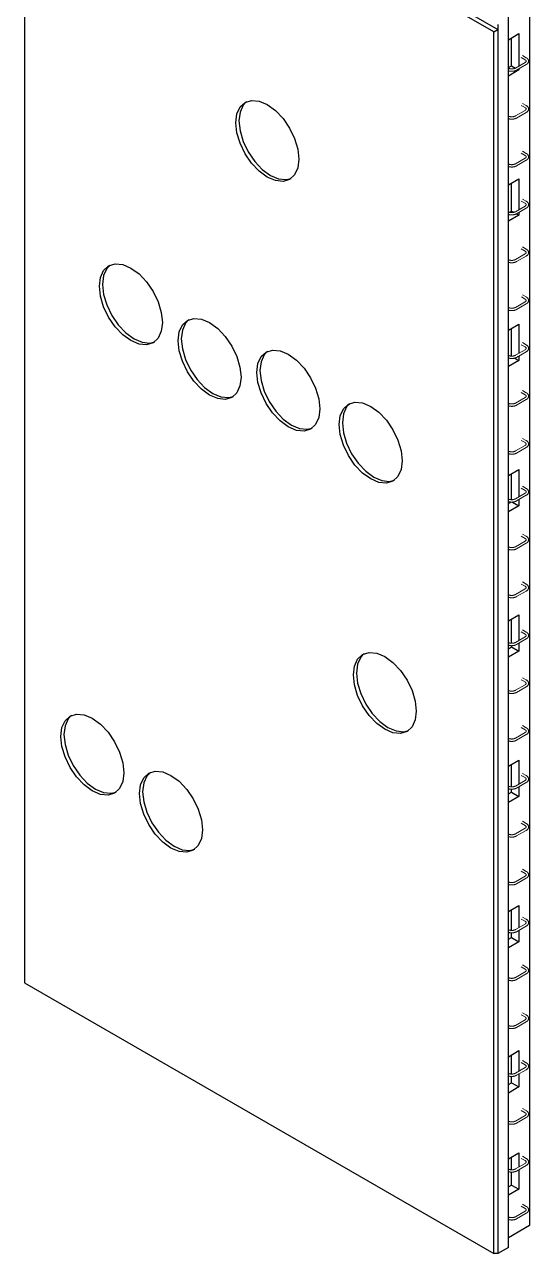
# Model space of a CAD drawing. Header units: millimetres. Extents: x 7271 to 21997, y -3310 to 18539.
# Drawn here: x 16699 to 18401, y -3310 to 834 of the extents above; entities that cross this region are included whole.
import ezdxf

# ---------------------------------------------------------------- set-up
doc = ezdxf.new("R2010")
doc.units = ezdxf.units.MM
doc.layers.add('A-WALL', color=113, linetype='Continuous', lineweight=25)
doc.layers.add('S-RBAR', color=171, linetype='Continuous', lineweight=18)

# ---------------------------------------------------------------- blocks, each defined once
blk = doc.blocks.new('Rebar Bar - Part 4095212119-431004-3D Ortho')
at = {"layer": 'S-RBAR'}
for p, q in [((-14693, 4112.1), (-14680.3, 4104.7)), ((-14676.3, 4111.6), (-14689, 4119))]:
    blk.add_line(p, q, dxfattribs=at)
blk = doc.blocks.new('Rebar Bar - Part 2227165887-431004-3D Ortho')
at = {"layer": 'S-RBAR'}
for points in [[(-14680.3, 4095.3, 0), (-14679.9, 4095.6, 0), (-14679.5, 4095.8, 0), (-14679.1, 4096.1, 0), (-14678.7, 4096.4, 0), (-14678.4, 4096.6, 0), (-14678.1, 4096.9, 0), (-14677.8, 4097.2, 0), (-14677.6, 4097.4, 0), (-14677.4, 4097.7, 0), (-14677.2, 4098, 0), (-14677, 4098.2, 0), (-14676.9, 4098.4, 0), (-14676.8, 4098.7, 0), (-14676.7, 4098.9, 0), (-14676.6, 4099.1, 0), (-14676.5, 4099.3, 0), (-14676.5, 4099.5, 0), (-14676.5, 4099.7, 0), (-14676.4, 4099.9, 0), (-14676.4, 4100.1, 0), (-14676.4, 4100.2, 0), (-14676.5, 4100.4, 0), (-14676.5, 4100.6, 0), (-14676.6, 4100.8, 0), (-14676.6, 4101, 0), (-14676.7, 4101.3, 0), (-14676.8, 4101.5, 0), (-14677, 4101.7, 0), (-14677.1, 4102, 0), (-14677.3, 4102.2, 0), (-14677.5, 4102.5, 0), (-14677.8, 4102.7, 0), (-14678, 4103, 0), (-14678.3, 4103.3, 0), (-14678.6, 4103.6, 0), (-14679, 4103.8, 0), (-14679.3, 4104.1, 0), (-14679.7, 4104.4, 0), (-14680.2, 4104.6, 0), (-14680.3, 4104.7, 0)], [(-14676.3, 4088.4, 0), (-14675.6, 4088.8, 0), (-14675, 4089.2, 0), (-14674.3, 4089.6, 0), (-14673.7, 4090.1, 0), (-14673.1, 4090.6, 0), (-14672.6, 4091.1, 0), (-14672, 4091.6, 0), (-14671.5, 4092.2, 0), (-14671.1, 4092.8, 0), (-14670.6, 4093.4, 0), (-14670.2, 4094, 0), (-14669.9, 4094.6, 0), (-14669.5, 4095.3, 0), (-14669.2, 4095.9, 0), (-14669, 4096.6, 0), (-14668.8, 4097.3, 0), (-14668.6, 4098.1, 0), (-14668.5, 4098.8, 0), (-14668.4, 4099.5, 0), (-14668.4, 4100.3, 0), (-14668.5, 4101, 0), (-14668.6, 4101.7, 0), (-14668.7, 4102.5, 0), (-14668.9, 4103.2, 0), (-14669.2, 4103.9, 0), (-14669.4, 4104.5, 0), (-14669.8, 4105.2, 0), (-14670.1, 4105.8, 0), (-14670.5, 4106.5, 0), (-14670.9, 4107.1, 0), (-14671.4, 4107.6, 0), (-14671.9, 4108.2, 0), (-14672.4, 4108.7, 0), (-14673, 4109.3, 0), (-14673.6, 4109.7, 0), (-14674.2, 4110.2, 0), (-14674.8, 4110.7, 0), (-14675.4, 4111.1, 0), (-14676.1, 4111.5, 0), (-14676.3, 4111.6, 0)]]:
    blk.add_polyline3d(points, dxfattribs=at)
blk = doc.blocks.new('Rebar Bar - Part 3241041724-431004-3D Ortho')
at = {"layer": 'S-RBAR'}
for p, q in [((-14680.3, 4095.3), (-14712.9, 4076.5)), ((-14708.9, 4069.5), (-14676.3, 4088.4))]:
    blk.add_line(p, q, dxfattribs=at)
blk = doc.blocks.new('Rebar Bar - Part 2227165887-V1-3D Ortho')
at = {"layer": 'S-RBAR'}
for points in [[(-14712.9, 4076.5, 0), (-14713.4, 4076.2, 0), (-14713.9, 4076, 0), (-14714.4, 4075.7, 0), (-14714.9, 4075.5, 0), (-14715.4, 4075.3, 0), (-14716, 4075.1, 0), (-14716.6, 4074.9, 0), (-14717.2, 4074.7, 0), (-14717.8, 4074.5, 0), (-14718.4, 4074.4, 0), (-14719.1, 4074.2, 0), (-14719.8, 4074.1, 0), (-14720.4, 4074, 0), (-14721.1, 4073.9, 0), (-14721.8, 4073.8, 0), (-14722.5, 4073.7, 0), (-14723.2, 4073.7, 0), (-14723.9, 4073.6, 0), (-14724.6, 4073.6, 0), (-14725.3, 4073.6, 0), (-14726, 4073.6, 0), (-14726.7, 4073.7, 0), (-14727.4, 4073.7, 0), (-14728.1, 4073.8, 0), (-14728.8, 4073.8, 0), (-14729.5, 4073.9, 0), (-14730.2, 4074.1, 0), (-14730.8, 4074.2, 0), (-14731.5, 4074.3, 0), (-14732.1, 4074.5, 0), (-14732.7, 4074.6, 0), (-14733.4, 4074.8, 0), (-14734, 4075, 0), (-14734.5, 4075.2, 0), (-14735.1, 4075.4, 0), (-14735.6, 4075.7, 0), (-14736.1, 4075.9, 0), (-14736.6, 4076.1, 0)], [(-14736, 4067.2, 0), (-14735.1, 4067, 0), (-14734.3, 4066.8, 0), (-14733.5, 4066.6, 0), (-14732.6, 4066.4, 0), (-14731.8, 4066.2, 0), (-14730.9, 4066.1, 0), (-14730, 4065.9, 0), (-14729.2, 4065.8, 0), (-14728.3, 4065.8, 0), (-14727.4, 4065.7, 0), (-14726.5, 4065.6, 0), (-14725.6, 4065.6, 0), (-14724.7, 4065.6, 0), (-14723.8, 4065.6, 0), (-14722.9, 4065.7, 0), (-14722.1, 4065.7, 0), (-14721.2, 4065.8, 0), (-14720.3, 4065.9, 0), (-14719.4, 4066, 0), (-14718.6, 4066.2, 0), (-14717.7, 4066.3, 0), (-14716.9, 4066.5, 0), (-14716, 4066.7, 0), (-14715.2, 4066.9, 0), (-14714.4, 4067.2, 0), (-14713.6, 4067.4, 0), (-14712.8, 4067.7, 0), (-14712, 4068, 0), (-14711.3, 4068.3, 0), (-14710.5, 4068.7, 0), (-14709.8, 4069, 0), (-14709.1, 4069.4, 0), (-14708.9, 4069.5, 0)]]:
    blk.add_polyline3d(points, dxfattribs=at)
blk = doc.blocks.new('Rebar Bar - Part 4095212119-V2-3D Ortho')
at = {"layer": 'S-RBAR'}
for p, q in [((-14676.3, -84.6), (-14689, -77.3)), ((-14692.7, -84.4), (-14680.3, -91.6))]:
    blk.add_line(p, q, dxfattribs=at)
blk = doc.blocks.new('Rebar Bar - Part 4095212119-V3-3D Ortho')
at = {"layer": 'S-RBAR'}
for p, q in [((-14693, -729.8), (-14680.3, -737.1)), ((-14676.3, -730.2), (-14689.3, -722.7))]:
    blk.add_line(p, q, dxfattribs=at)

msp = doc.modelspace()

# ---------------------------------------------------------------- linework, layer by layer
at = {"layer": 'A-WALL'}
for p, q in [((18400.819, 4210.16895), (18400.819, -3215.86745)), ((18330.1094, -3289.35318), (18330.1094, 4104.02336)), ((16699.47962, 1738.60877), (18294.71251, 817.60063)), ((16699.48144, 1738.60912), (16699.48144, -2396.89907)), ((18280.61046, 809.50931), (16699.48144, 1722.37458)), ((18294.71251, 833.93056), (18294.71251, 817.60063)), ((18280.61046, 809.50931), (18294.69793, 817.64271)), ((18280.61046, -3309.76434), (18280.61046, 809.50931)), ((18294.75625, 817.60063), (18294.75625, -3309.76434)), ((18330.1094, 782.93089), (18365.46366, 803.34268)), ((18340.71637, 695.15672), (18340.71637, 789.0552)), ((18365.46308, 803.34302), (18365.46308, 693.89512)), ((18330.1094, 689.03278), (18340.71637, 695.15672)), ((18365.46366, 680.86953), (18330.1094, 660.45774)), ((18340.71637, 695.15672), (18354.1514, 687.4)), ((18362.04601, 682.84204), (18365.46366, 680.86886)), ((18365.46308, 684.81489), (18365.46308, 680.86853)), ((18330.1094, 293.03294), (18365.46366, 313.44473)), ((18340.71637, 205.25877), (18340.71637, 298.59955)), ((18365.46308, 313.44507), (18365.46308, 209.71264)), ((18365.46366, 190.97158), (18330.1094, 170.55979)), ((18333.77352, 201.25032), (18340.71637, 205.25877)), ((18340.71637, 205.25877), (18348.07342, 201.01117)), ((18356.75231, 196.00041), (18365.46366, 190.97091)), ((18365.46308, 200.63242), (18365.46308, 190.97058)), ((18330.1094, -196.865), (18365.46366, -176.45322)), ((18340.71637, -283.97416), (18340.71637, -190.7407)), ((18365.46308, -176.45288), (18365.46308, -274.46983)), ((18365.46308, -283.55005), (18365.46308, -298.92737)), ((18330.1094, -290.76311), (18330.78427, -290.37348)), ((18365.46366, -298.92637), (18330.1094, -319.33816)), ((18350.94493, -290.54465), (18365.46366, -298.92704)), ((18330.1094, -686.76295), (18365.46366, -666.35116)), ((18340.71637, -768.15663), (18340.71637, -680.63865)), ((18365.46308, -666.35083), (18365.46308, -758.6523)), ((18330.1094, -780.66106), (18338.27239, -775.94816)), ((18343.32831, -776.04513), (18365.46366, -788.82498)), ((18365.46308, -767.73252), (18365.46308, -788.82532)), ((18365.46366, -788.82432), (18330.1094, -809.23611)), ((18330.1094, -1176.6609), (18365.46366, -1156.24911)), ((18365.46308, -1156.24878), (18365.46308, -1242.83477)), ((18340.71637, -1252.33911), (18340.71637, -1170.53659)), ((18330.1094, -1270.55901), (18340.71637, -1264.43508)), ((18365.46366, -1278.72227), (18330.1094, -1299.13405)), ((18340.71637, -1264.43508), (18340.71637, -1260.29892)), ((18340.71637, -1264.43508), (18365.46366, -1278.72293)), ((18365.46308, -1251.915), (18365.46308, -1278.72327)), ((18330.1094, -1666.55885), (18365.46366, -1646.14706)), ((18365.46308, -1646.14673), (18365.46308, -1727.01725)), ((18340.71637, -1736.52158), (18340.71637, -1660.43454)), ((18365.46308, -1736.09747), (18365.46308, -1768.62121)), ((18330.1094, -1760.45696), (18340.71637, -1754.33303)), ((18365.46366, -1768.62021), (18330.1094, -1789.032)), ((18340.71637, -1754.33303), (18340.71637, -1744.48139)), ((18340.71637, -1754.33303), (18365.46366, -1768.62088)), ((18330.1094, -2156.4568), (18365.46366, -2136.04501)), ((18340.71637, -2220.70405), (18340.71637, -2150.33249)), ((18365.46308, -2136.04468), (18365.46308, -2211.19972)), ((18340.71637, -2244.23097), (18340.71637, -2228.66386)), ((18365.46308, -2220.27994), (18365.46308, -2258.51916)), ((18330.1094, -2250.35491), (18340.71637, -2244.23097)), ((18365.46366, -2258.51816), (18330.1094, -2278.92995)), ((18340.71637, -2244.23097), (18365.46366, -2258.51883)), ((16699.48144, -2396.89907), (18280.61046, -3309.76434)), ((18330.1094, -2646.35475), (18365.46366, -2625.94296)), ((18340.71637, -2704.88652), (18340.71637, -2640.23044)), ((18365.46308, -2625.94262), (18365.46308, -2695.38219)), ((18330.1094, -2740.25286), (18340.71637, -2734.12892)), ((18340.71637, -2734.12892), (18340.71637, -2712.84633)), ((18340.71637, -2734.12892), (18365.46366, -2748.41678)), ((18365.46308, -2704.46241), (18365.46308, -2748.41711)), ((18365.46366, -2748.41611), (18330.1094, -2768.8279)), ((18330.1094, -2991.33093), (18365.46366, -2970.91914)), ((18365.46308, -2970.91881), (18365.46308, -3018.17051)), ((18340.71637, -3027.67484), (18340.71637, -2985.20662)), ((18340.71637, -3079.10511), (18340.71637, -3035.63465)), ((18365.46308, -3027.25073), (18365.46308, -3093.3933)), ((18330.1094, -3085.22904), (18340.71637, -3079.10511)), ((18365.46366, -3093.3923), (18330.1094, -3113.80408)), ((18340.71637, -3079.10511), (18365.46366, -3093.39296)), ((18400.819, -3215.86745), (18330.1094, -3256.69165)), ((18294.75625, -3309.76434), (18280.61046, -3309.76434)), ((18330.1094, -3289.35318), (18294.75625, -3309.76434))]:
    msp.add_line(p, q, dxfattribs=at)
for points in [[(17411.3654, 502.98817, 0), (17414.97951, 532.60029, 0), (17425.57555, 556.02118, 0), (17442.43142, 571.65474, 0), (17464.39841, 578.43556, 0), (17489.97951, 575.90156, 0), (17517.43142, 564.22541, 0), (17544.88332, 544.20283, 0), (17570.46443, 517.19832, 0), (17592.43142, 485.0522, 0), (17609.28728, 449.95516, 0), (17619.88332, 414.29902, 0), (17623.49744, 380.51368, 0)], [(17447.89431, 574.35731, 0), (17436.18216, 562.1449, 0), (17425.58612, 538.72402, 0), (17421.972, 509.11189, 0)], [(17623.49744, 380.51368, 0), (17619.88332, 350.90156, 0), (17609.28728, 327.48067, 0), (17592.43142, 311.84712, 0), (17570.46443, 305.06629, 0), (17544.88332, 307.60029, 0), (17517.43142, 319.27644, 0), (17489.97951, 339.29902, 0), (17464.39841, 366.30353, 0), (17442.43142, 398.44966, 0), (17425.57555, 433.54669, 0), (17414.97951, 469.20283, 0), (17411.3654, 502.98817, 0)], [(17421.972, 509.11189, 0), (17425.58612, 475.32656, 0), (17436.18216, 439.67042, 0), (17453.03802, 404.57338, 0), (17475.00501, 372.42725, 0), (17500.58612, 345.42275, 0), (17528.03802, 325.40016, 0), (17555.48993, 313.72402, 0), (17581.07103, 311.19001, 0), (17597.50336, 315.22683, 0)], [(16951.72906, -48.15547, 0), (16955.34317, -18.54334, 0), (16965.93921, 4.87754, 0), (16982.79508, 20.5111, 0), (17004.76207, 27.29193, 0), (17030.34317, 24.75793, 0), (17057.79508, 13.08178, 0), (17085.24698, -6.9408, 0), (17110.82808, -33.94531, 0), (17132.79508, -66.09144, 0), (17149.65094, -101.18847, 0), (17160.24698, -136.84461, 0), (17163.86109, -170.62995, 0)], [(16988.25797, 23.21368, 0), (16976.54581, 11.00127, 0), (16965.94977, -12.41962, 0), (16962.33566, -42.03174, 0)], [(17163.86109, -170.62995, 0), (17160.24698, -200.24207, 0), (17149.65094, -223.66296, 0), (17132.79508, -239.29652, 0), (17110.82808, -246.07735, 0), (17085.24698, -243.54334, 0), (17057.79508, -231.8672, 0), (17030.34317, -211.84461, 0), (17004.76207, -184.8401, 0), (16982.79508, -152.69398, 0), (16965.93921, -117.59694, 0), (16955.34317, -81.9408, 0), (16951.72906, -48.15547, 0)], [(16962.33566, -42.03174, 0), (16965.94977, -75.81708, 0), (16976.54581, -111.47322, 0), (16993.40168, -146.57026, 0), (17015.36867, -178.71638, 0), (17040.94977, -205.72089, 0), (17068.40168, -225.74347, 0), (17095.85358, -237.41962, 0), (17121.43469, -239.95362, 0), (17137.86702, -235.9168, 0)], [(17216.90728, -232.0995, 0), (17220.52139, -202.48738, 0), (17231.11743, -179.06649, 0), (17247.9733, -163.43293, 0), (17269.94029, -156.65211, 0), (17295.52139, -159.18611, 0), (17322.9733, -170.86226, 0), (17350.4252, -190.88484, 0), (17376.0063, -217.88935, 0), (17397.9733, -250.03548, 0), (17414.82916, -285.13251, 0), (17425.4252, -320.78865, 0), (17429.03931, -354.57399, 0)], [(17253.43619, -160.73036, 0), (17241.72403, -172.94277, 0), (17231.12799, -196.36366, 0), (17227.51388, -225.97578, 0)], [(17429.03931, -354.57399, 0), (17425.4252, -384.18611, 0), (17414.82916, -407.607, 0), (17397.9733, -423.24056, 0), (17376.0063, -430.02138, 0), (17350.4252, -427.48738, 0), (17322.9733, -415.81123, 0), (17295.52139, -395.78865, 0), (17269.94029, -368.78414, 0), (17247.9733, -336.63802, 0), (17231.11743, -301.54098, 0), (17220.52139, -265.88484, 0), (17216.90728, -232.0995, 0)], [(17227.51388, -225.97578, 0), (17231.12799, -259.76112, 0), (17241.72403, -295.41726, 0), (17258.5799, -330.51429, 0), (17280.54689, -362.66042, 0), (17306.12799, -389.66493, 0), (17333.5799, -409.68751, 0), (17361.0318, -421.36366, 0), (17386.61291, -423.89766, 0), (17403.04524, -419.86084, 0)], [(17482.07232, -338.9003, 0), (17485.68643, -309.28818, 0), (17496.28247, -285.86729, 0), (17513.13834, -270.23373, 0), (17535.10533, -263.4529, 0), (17560.68643, -265.98691, 0), (17588.13834, -277.66306, 0), (17615.59024, -297.68564, 0), (17641.17135, -324.69015, 0), (17663.13834, -356.83627, 0), (17679.9942, -391.93331, 0), (17690.59024, -427.58945, 0), (17694.20436, -461.37479, 0)], [(17518.60123, -267.53116, 0), (17506.88908, -279.74357, 0), (17496.29304, -303.16445, 0), (17492.67892, -332.77658, 0)], [(17694.20436, -461.37479, 0), (17690.59024, -490.98691, 0), (17679.9942, -514.4078, 0), (17663.13834, -530.04135, 0), (17641.17135, -536.82218, 0), (17615.59024, -534.28818, 0), (17588.13834, -522.61203, 0), (17560.68643, -502.58945, 0), (17535.10533, -475.58494, 0), (17513.13834, -443.43881, 0), (17496.28247, -408.34178, 0), (17485.68643, -372.68564, 0), (17482.07232, -338.9003, 0)], [(17492.67892, -332.77658, 0), (17496.29304, -366.56191, 0), (17506.88908, -402.21805, 0), (17523.74494, -437.31509, 0), (17545.71193, -469.46121, 0), (17571.29304, -496.46572, 0), (17598.74494, -516.48831, 0), (17626.19685, -528.16445, 0), (17651.77795, -530.69846, 0), (17668.21028, -526.66164, 0)], [(17759.76559, -514.67557, 0), (17763.3797, -485.06345, 0), (17773.97574, -461.64256, 0), (17790.8316, -446.00901, 0), (17812.7986, -439.22818, 0), (17838.3797, -441.76218, 0), (17865.8316, -453.43833, 0), (17893.28351, -473.46091, 0), (17918.86461, -500.46542, 0), (17940.8316, -532.61155, 0), (17957.68747, -567.70858, 0), (17968.28351, -603.36472, 0), (17971.89762, -637.15006, 0)], [(17796.2945, -443.30643, 0), (17784.58234, -455.51884, 0), (17773.9863, -478.93973, 0), (17770.37219, -508.55185, 0)], [(17971.89762, -637.15006, 0), (17968.28351, -666.76218, 0), (17957.68747, -690.18307, 0), (17940.8316, -705.81663, 0), (17918.86461, -712.59746, 0), (17893.28351, -710.06345, 0), (17865.8316, -698.3873, 0), (17838.3797, -678.36472, 0), (17812.7986, -651.36021, 0), (17790.8316, -619.21409, 0), (17773.97574, -584.11705, 0), (17763.3797, -548.46091, 0), (17759.76559, -514.67557, 0)], [(17770.37219, -508.55185, 0), (17773.9863, -542.33719, 0), (17784.58234, -577.99333, 0), (17801.43821, -613.09036, 0), (17823.4052, -645.23649, 0), (17848.9863, -672.241, 0), (17876.43821, -692.26358, 0), (17903.89011, -703.93973, 0), (17929.47121, -706.47373, 0), (17945.90355, -702.43691, 0)], [(17807.51053, -1358.71949, 0), (17811.12464, -1329.10737, 0), (17821.72068, -1305.68648, 0), (17838.57654, -1290.05292, 0), (17860.54354, -1283.27209, 0), (17886.12464, -1285.8061, 0), (17913.57654, -1297.48224, 0), (17941.02845, -1317.50482, 0), (17966.60955, -1344.50933, 0), (17988.57654, -1376.65546, 0), (18005.43241, -1411.7525, 0), (18016.02845, -1447.40864, 0), (18019.64256, -1481.19397, 0)], [(17844.03944, -1287.35034, 0), (17832.32728, -1299.56275, 0), (17821.73124, -1322.98364, 0), (17818.11713, -1352.59576, 0)], [(18019.64256, -1481.19397, 0), (18016.02845, -1510.8061, 0), (18005.43241, -1534.22698, 0), (17988.57654, -1549.86054, 0), (17966.60955, -1556.64137, 0), (17941.02845, -1554.10737, 0), (17913.57654, -1542.43122, 0), (17886.12464, -1522.40864, 0), (17860.54354, -1495.40413, 0), (17838.57654, -1463.258, 0), (17821.72068, -1428.16097, 0), (17811.12464, -1392.50482, 0), (17807.51053, -1358.71949, 0)], [(17818.11713, -1352.59576, 0), (17821.73124, -1386.3811, 0), (17832.32728, -1422.03724, 0), (17849.18315, -1457.13428, 0), (17871.15014, -1489.2804, 0), (17896.73124, -1516.28491, 0), (17924.18315, -1536.30749, 0), (17951.63505, -1547.98364, 0), (17977.21615, -1550.51764, 0), (17993.64849, -1546.48082, 0)], [(16821.56974, -1566.36419, 0), (16825.18386, -1536.75207, 0), (16835.7799, -1513.33118, 0), (16852.63576, -1497.69762, 0), (16874.60275, -1490.91679, 0), (16900.18386, -1493.4508, 0), (16927.63576, -1505.12695, 0), (16955.08767, -1525.14953, 0), (16980.66877, -1552.15404, 0), (17002.63576, -1584.30016, 0), (17019.49163, -1619.3972, 0), (17030.08767, -1655.05334, 0), (17033.70178, -1688.83868, 0)], [(16858.09865, -1494.99505, 0), (16846.3865, -1507.20746, 0), (16835.79046, -1530.62834, 0), (16832.17635, -1560.24046, 0)], [(17033.70178, -1688.83868, 0), (17030.08767, -1718.4508, 0), (17019.49163, -1741.87169, 0), (17002.63576, -1757.50524, 0), (16980.66877, -1764.28607, 0), (16955.08767, -1761.75207, 0), (16927.63576, -1750.07592, 0), (16900.18386, -1730.05334, 0), (16874.60275, -1703.04883, 0), (16852.63576, -1670.9027, 0), (16835.7799, -1635.80567, 0), (16825.18386, -1600.14953, 0), (16821.56974, -1566.36419, 0)], [(16832.17635, -1560.24046, 0), (16835.79046, -1594.0258, 0), (16846.3865, -1629.68194, 0), (16863.24236, -1664.77898, 0), (16885.20936, -1696.9251, 0), (16910.79046, -1723.92961, 0), (16938.24236, -1743.9522, 0), (16965.69427, -1755.62834, 0), (16991.27537, -1758.16235, 0), (17007.70771, -1754.12553, 0)], [(17086.73479, -1759.076, 0), (17090.3489, -1729.46388, 0), (17100.94494, -1706.04299, 0), (17117.8008, -1690.40943, 0), (17139.7678, -1683.62861, 0), (17165.3489, -1686.16261, 0), (17192.8008, -1697.83876, 0), (17220.25271, -1717.86134, 0), (17245.83381, -1744.86585, 0), (17267.8008, -1777.01197, 0), (17284.65667, -1812.10901, 0), (17295.25271, -1847.76515, 0), (17298.86682, -1881.55049, 0)], [(17123.2637, -1687.70686, 0), (17111.55154, -1699.91927, 0), (17100.9555, -1723.34015, 0), (17097.34139, -1752.95228, 0)], [(17298.86682, -1881.55049, 0), (17295.25271, -1911.16261, 0), (17284.65667, -1934.5835, 0), (17267.8008, -1950.21705, 0), (17245.83381, -1956.99788, 0), (17220.25271, -1954.46388, 0), (17192.8008, -1942.78773, 0), (17165.3489, -1922.76515, 0), (17139.7678, -1895.76064, 0), (17117.8008, -1863.61451, 0), (17100.94494, -1828.51748, 0), (17090.3489, -1792.86134, 0), (17086.73479, -1759.076, 0)], [(17097.34139, -1752.95228, 0), (17100.9555, -1786.73761, 0), (17111.55154, -1822.39375, 0), (17128.40741, -1857.49079, 0), (17150.3744, -1889.63692, 0), (17175.9555, -1916.64143, 0), (17203.40741, -1936.66401, 0), (17230.85931, -1948.34015, 0), (17256.44042, -1950.87416, 0), (17272.87275, -1946.83734, 0)]]:
    msp.add_polyline3d(points, dxfattribs=at)

# ---------------------------------------------------------------- block references
at = {"layer": 'S-RBAR'}
for name, p in [('Rebar Bar - Part 3241041724-431004-3D Ortho', (33066.47762, -3389.27731)), ('Rebar Bar - Part 4095212119-431004-3D Ortho', (33066.47762, -3389.27731)), ('Rebar Bar - Part 2227165887-431004-3D Ortho', (33066.47762, -3389.27731)), ('Rebar Bar - Part 2227165887-V1-3D Ortho', (33066.47762, -3389.27731)), ('Rebar Bar - Part 3241041724-431004-3D Ortho', (33066.47762, -3550.67146)), ('Rebar Bar - Part 4095212119-431004-3D Ortho', (33066.47762, -3550.67146)), ('Rebar Bar - Part 2227165887-431004-3D Ortho', (33066.47762, -3550.67146)), ('Rebar Bar - Part 2227165887-V1-3D Ortho', (33066.47762, -3550.67146)), ('Rebar Bar - Part 3241041724-431004-3D Ortho', (33066.47762, -3712.06562)), ('Rebar Bar - Part 4095212119-431004-3D Ortho', (33066.47762, -3712.06562)), ('Rebar Bar - Part 2227165887-431004-3D Ortho', (33066.47762, -3712.06562)), ('Rebar Bar - Part 2227165887-V1-3D Ortho', (33066.47762, -3712.06562)), ('Rebar Bar - Part 3241041724-431004-3D Ortho', (33066.47762, -3873.45978)), ('Rebar Bar - Part 4095212119-431004-3D Ortho', (33066.47762, -3873.45978)), ('Rebar Bar - Part 2227165887-431004-3D Ortho', (33066.47762, -3873.45978)), ('Rebar Bar - Part 2227165887-V1-3D Ortho', (33066.47762, -3873.45978)), ('Rebar Bar - Part 4095212119-431004-3D Ortho', (33066.47762, -4034.85394)), ('Rebar Bar - Part 2227165887-V1-3D Ortho', (33066.47762, -4034.85394)), ('Rebar Bar - Part 3241041724-431004-3D Ortho', (33066.47762, -4034.85394)), ('Rebar Bar - Part 2227165887-431004-3D Ortho', (33066.47762, -4034.85394)), ('Rebar Bar - Part 4095212119-V2-3D Ortho', (33066.47762, 0)), ('Rebar Bar - Part 2227165887-V1-3D Ortho', (33066.47762, -4196.24809)), ('Rebar Bar - Part 3241041724-431004-3D Ortho', (33066.47762, -4196.24809)), ('Rebar Bar - Part 2227165887-431004-3D Ortho', (33066.47762, -4196.24809)), ('Rebar Bar - Part 4095212119-431004-3D Ortho', (33066.47762, -4357.64225)), ('Rebar Bar - Part 2227165887-431004-3D Ortho', (33066.47762, -4357.64225)), ('Rebar Bar - Part 2227165887-V1-3D Ortho', (33066.47762, -4357.64225)), ('Rebar Bar - Part 3241041724-431004-3D Ortho', (33066.47762, -4357.64225)), ('Rebar Bar - Part 4095212119-431004-3D Ortho', (33066.47762, -4519.03641)), ('Rebar Bar - Part 2227165887-431004-3D Ortho', (33066.47762, -4519.03641)), ('Rebar Bar - Part 2227165887-V1-3D Ortho', (33066.47762, -4519.03641)), ('Rebar Bar - Part 3241041724-431004-3D Ortho', (33066.47762, -4519.03641)), ('Rebar Bar - Part 4095212119-431004-3D Ortho', (33066.47762, -4680.43057)), ('Rebar Bar - Part 2227165887-431004-3D Ortho', (33066.47762, -4680.43057)), ('Rebar Bar - Part 2227165887-V1-3D Ortho', (33066.47762, -4680.43057)), ('Rebar Bar - Part 3241041724-431004-3D Ortho', (33066.47762, -4680.43057)), ('Rebar Bar - Part 4095212119-V3-3D Ortho', (33066.47762, 0)), ('Rebar Bar - Part 2227165887-431004-3D Ortho', (33066.47762, -4841.82472)), ('Rebar Bar - Part 2227165887-V1-3D Ortho', (33066.47762, -4841.82472)), ('Rebar Bar - Part 3241041724-431004-3D Ortho', (33066.47762, -4841.82472)), ('Rebar Bar - Part 3241041724-431004-3D Ortho', (33066.47762, -5003.21888)), ('Rebar Bar - Part 4095212119-431004-3D Ortho', (33066.47762, -5003.21888)), ('Rebar Bar - Part 2227165887-431004-3D Ortho', (33066.47762, -5003.21888)), ('Rebar Bar - Part 2227165887-V1-3D Ortho', (33066.47762, -5003.21888)), ('Rebar Bar - Part 3241041724-431004-3D Ortho', (33066.47762, -5164.61304)), ('Rebar Bar - Part 4095212119-431004-3D Ortho', (33066.47762, -5164.61304)), ('Rebar Bar - Part 2227165887-431004-3D Ortho', (33066.47762, -5164.61304)), ('Rebar Bar - Part 2227165887-V1-3D Ortho', (33066.47762, -5164.61304)), ('Rebar Bar - Part 3241041724-431004-3D Ortho', (33066.47762, -5326.0072)), ('Rebar Bar - Part 4095212119-431004-3D Ortho', (33066.47762, -5326.0072)), ('Rebar Bar - Part 2227165887-431004-3D Ortho', (33066.47762, -5326.0072)), ('Rebar Bar - Part 2227165887-V1-3D Ortho', (33066.47762, -5326.0072)), ('Rebar Bar - Part 3241041724-431004-3D Ortho', (33066.47762, -5487.40135)), ('Rebar Bar - Part 4095212119-431004-3D Ortho', (33066.47762, -5487.40135)), ('Rebar Bar - Part 2227165887-431004-3D Ortho', (33066.47762, -5487.40135)), ('Rebar Bar - Part 2227165887-V1-3D Ortho', (33066.47762, -5487.40135)), ('Rebar Bar - Part 4095212119-431004-3D Ortho', (33066.47762, -5648.79551)), ('Rebar Bar - Part 2227165887-V1-3D Ortho', (33066.47762, -5648.79551)), ('Rebar Bar - Part 3241041724-431004-3D Ortho', (33066.47762, -5648.79551)), ('Rebar Bar - Part 2227165887-431004-3D Ortho', (33066.47762, -5648.79551)), ('Rebar Bar - Part 4095212119-431004-3D Ortho', (33066.47762, -5810.18967)), ('Rebar Bar - Part 2227165887-431004-3D Ortho', (33066.47762, -5810.18967)), ('Rebar Bar - Part 2227165887-V1-3D Ortho', (33066.47762, -5810.18967)), ('Rebar Bar - Part 3241041724-431004-3D Ortho', (33066.47762, -5810.18967)), ('Rebar Bar - Part 4095212119-431004-3D Ortho', (33066.47762, -5971.58383)), ('Rebar Bar - Part 2227165887-431004-3D Ortho', (33066.47762, -5971.58383)), ('Rebar Bar - Part 2227165887-V1-3D Ortho', (33066.47762, -5971.58383)), ('Rebar Bar - Part 3241041724-431004-3D Ortho', (33066.47762, -5971.58383)), ('Rebar Bar - Part 4095212119-431004-3D Ortho', (33066.47762, -6132.97798)), ('Rebar Bar - Part 2227165887-431004-3D Ortho', (33066.47762, -6132.97798)), ('Rebar Bar - Part 2227165887-V1-3D Ortho', (33066.47762, -6132.97798)), ('Rebar Bar - Part 3241041724-431004-3D Ortho', (33066.47762, -6132.97798)), ('Rebar Bar - Part 4095212119-431004-3D Ortho', (33066.47762, -6294.37214)), ('Rebar Bar - Part 2227165887-431004-3D Ortho', (33066.47762, -6294.37214)), ('Rebar Bar - Part 2227165887-V1-3D Ortho', (33066.47762, -6294.37214)), ('Rebar Bar - Part 3241041724-431004-3D Ortho', (33066.47762, -6294.37214)), ('Rebar Bar - Part 3241041724-431004-3D Ortho', (33066.47762, -6455.7663)), ('Rebar Bar - Part 4095212119-431004-3D Ortho', (33066.47762, -6455.7663)), ('Rebar Bar - Part 2227165887-431004-3D Ortho', (33066.47762, -6455.7663)), ('Rebar Bar - Part 2227165887-V1-3D Ortho', (33066.47762, -6455.7663)), ('Rebar Bar - Part 3241041724-431004-3D Ortho', (33066.47762, -6617.16046)), ('Rebar Bar - Part 4095212119-431004-3D Ortho', (33066.47762, -6617.16046)), ('Rebar Bar - Part 2227165887-431004-3D Ortho', (33066.47762, -6617.16046)), ('Rebar Bar - Part 2227165887-V1-3D Ortho', (33066.47762, -6617.16046)), ('Rebar Bar - Part 3241041724-431004-3D Ortho', (33066.47762, -6778.55461)), ('Rebar Bar - Part 4095212119-431004-3D Ortho', (33066.47762, -6778.55461)), ('Rebar Bar - Part 2227165887-431004-3D Ortho', (33066.47762, -6778.55461)), ('Rebar Bar - Part 2227165887-V1-3D Ortho', (33066.47762, -6778.55461)), ('Rebar Bar - Part 3241041724-431004-3D Ortho', (33066.47762, -6939.94877)), ('Rebar Bar - Part 4095212119-431004-3D Ortho', (33066.47762, -6939.94877)), ('Rebar Bar - Part 2227165887-431004-3D Ortho', (33066.47762, -6939.94877)), ('Rebar Bar - Part 2227165887-V1-3D Ortho', (33066.47762, -6939.94877)), ('Rebar Bar - Part 4095212119-431004-3D Ortho', (33066.47762, -7101.34293)), ('Rebar Bar - Part 2227165887-V1-3D Ortho', (33066.47762, -7101.34293)), ('Rebar Bar - Part 3241041724-431004-3D Ortho', (33066.47762, -7101.34293)), ('Rebar Bar - Part 2227165887-431004-3D Ortho', (33066.47762, -7101.34293)), ('Rebar Bar - Part 4095212119-431004-3D Ortho', (33066.47762, -7262.73709)), ('Rebar Bar - Part 2227165887-V1-3D Ortho', (33066.47762, -7262.73709)), ('Rebar Bar - Part 3241041724-431004-3D Ortho', (33066.47762, -7262.73709)), ('Rebar Bar - Part 2227165887-431004-3D Ortho', (33066.47762, -7262.73709))]:
    msp.add_blockref(name, p, dxfattribs=at)

doc.saveas('drawing.dxf')
